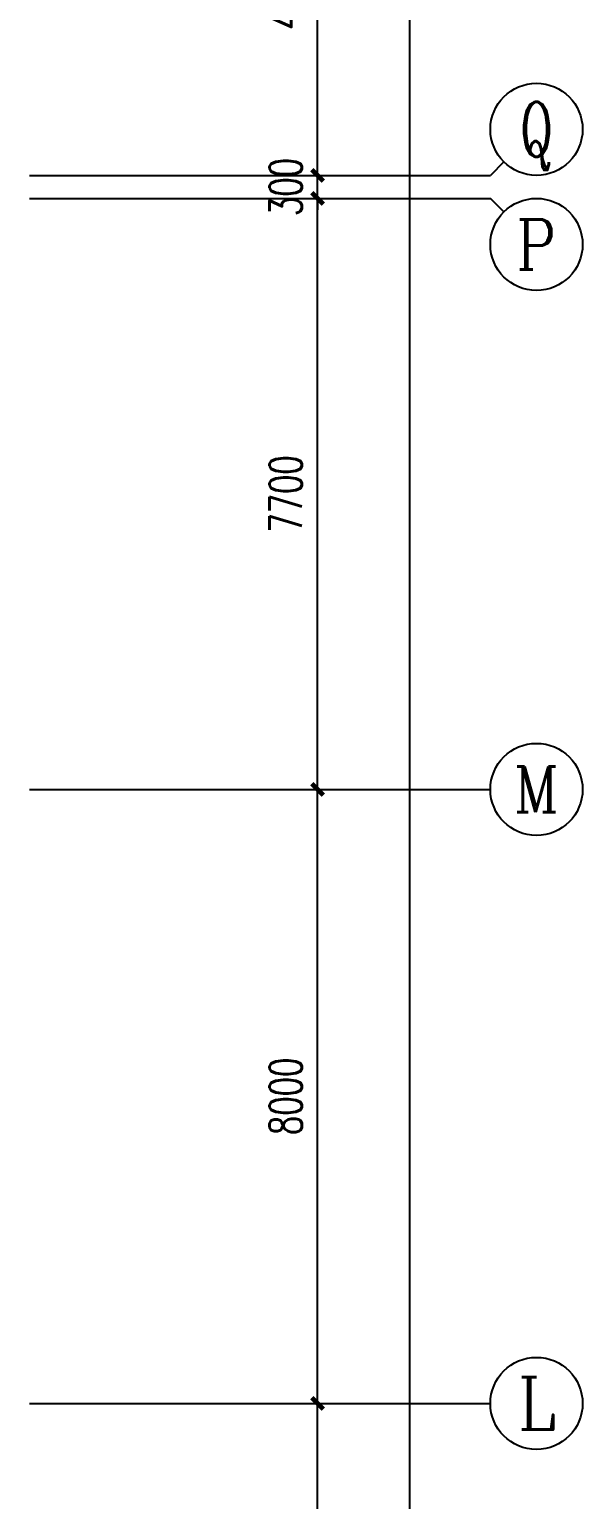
# Model space of a CAD drawing. Extents: x 1725663 to 4653551, y -550461 to 248782.
# Drawn here: x 2395143 to 2402343, y -196924 to -177769 of the extents above; entities that cross this region are included whole.
import ezdxf
from ezdxf.enums import TextEntityAlignment as Align

# ---------------------------------------------------------------- set-up
doc = ezdxf.new("R2010")
doc.units = 0
doc.header["$LTSCALE"] = 1000
for name, color, linetype in [('0-底图', 7, 'Continuous'), ('AXIS', 3, 'Continuous'), ('AXIS_TEXT', 7, 'Continuous')]:
    doc.layers.add(name, color=color, linetype=linetype)
doc.styles.add('_TCH_AXIS', font='COMPLEX', dxfattribs={"bigfont": 'GBCBIG'})
doc.styles.add('A_DIM_T3', font='SIMPLEX', dxfattribs={"width": 0.7, "bigfont": 'HZ'})
doc.styles.add('COMPLEX', font='COMPLEX')
doc.dimstyles.new('_TCH_ARCH&&150', dxfattribs={"dimtxt": 420, "dimasz": 150, "dimexe": 375, "dimexo": 450, "dimgap": 202.5, "dimtad": 1, "dimdec": 0, "dimzin": 0, "dimdsep": 46, "dimtxsty": 'A_DIM_T3', "dimblk": 'ARCHTICK', "dimcen": 0.09, "dimclrt": 7, "dimazin": 2, "dimtfac": 1, "dimtdec": 0, "dimtix": 1, "dimtmove": 2, "dimatfit": 3, "dimfxl": 150, "dimtolj": 1, "dimtzin": 0, "dimarcsym": 0})

# ---------------------------------------------------------------- blocks, each defined once
blk = doc.blocks.new('_ArchTick')
at = {"color": 0, "linetype": 'ByBlock', "const_width": 0.4}
blk.add_lwpolyline([(-0.5, -0.5), (0.5, 0.5)], dxfattribs=at)
blk = doc.blocks.new('*D874')
at = {"layer": 'AXIS', "color": 0, "lineweight": -2, "transparency": 16777216}
for p, q in [((1606457, -86738), (1611332, -86738)), ((1610957, -166338), (1610957, -86738)), ((1606457, -166338), (1611332, -166338))]:
    blk.add_line(p, q, dxfattribs=at)
at = {"layer": 'Defpoints', "color": 0, "transparency": 16777216}
for p in [(1606007, -86738), (1610957, -86738), (1606007, -166338)]:
    blk.add_point(p, dxfattribs=at)
at = {"layer": 'AXIS', "color": 0, "lineweight": -2, "transparency": 16777216, "xscale": 150, "yscale": 150, "zscale": 150}
for p, rotation in [((1610957, -86738), 90), ((1610957, -166338), 270)]:
    blk.add_blockref('_ArchTick', p, dxfattribs=dict(at, rotation=rotation))
at = {"layer": 'AXIS', "color": 7, "transparency": 16777216, "insert": (1610544, -126538), "char_height": 420, "attachment_point": 5, "rotation": 90, "style": 'A_DIM_T3'}
blk.add_mtext('\\A1;79600', dxfattribs=at)
blk = doc.blocks.new('*D883')
at = {"layer": 'AXIS', "color": 0, "lineweight": -2, "transparency": 16777216}
for p, q in [((1606457, -114538), (1610132, -114538)), ((1609757, -122538), (1609757, -114538)), ((1606457, -122538), (1610132, -122538))]:
    blk.add_line(p, q, dxfattribs=at)
at = {"layer": 'Defpoints', "color": 0, "transparency": 16777216}
for p in [(1606007, -114538), (1609757, -114538), (1606007, -122538)]:
    blk.add_point(p, dxfattribs=at)
at = {"layer": 'AXIS', "color": 0, "lineweight": -2, "transparency": 16777216, "xscale": 150, "yscale": 150, "zscale": 150}
for p, rotation in [((1609757, -114538), 90), ((1609757, -122538), 270)]:
    blk.add_blockref('_ArchTick', p, dxfattribs=dict(at, rotation=rotation))
at = {"layer": 'AXIS', "color": 7, "transparency": 16777216, "insert": (1609344, -118538), "char_height": 420, "attachment_point": 5, "rotation": 90, "style": 'A_DIM_T3'}
blk.add_mtext('\\A1;8000', dxfattribs=at)
blk = doc.blocks.new('*D884')
at = {"layer": 'AXIS', "color": 0, "lineweight": -2, "transparency": 16777216}
for p, q in [((1606457, -106538), (1610132, -106538)), ((1609757, -114538), (1609757, -106538)), ((1606457, -114538), (1610132, -114538))]:
    blk.add_line(p, q, dxfattribs=at)
at = {"layer": 'Defpoints', "color": 0, "transparency": 16777216}
for p in [(1606007, -106538), (1609757, -106538), (1606007, -114538)]:
    blk.add_point(p, dxfattribs=at)
at = {"layer": 'AXIS', "color": 0, "lineweight": -2, "transparency": 16777216, "xscale": 150, "yscale": 150, "zscale": 150}
for p, rotation in [((1609757, -106538), 90), ((1609757, -114538), 270)]:
    blk.add_blockref('_ArchTick', p, dxfattribs=dict(at, rotation=rotation))
at = {"layer": 'AXIS', "color": 7, "transparency": 16777216, "insert": (1609344, -110538), "char_height": 420, "attachment_point": 5, "rotation": 90, "style": 'A_DIM_T3'}
blk.add_mtext('\\A1;8000', dxfattribs=at)
blk = doc.blocks.new('*D885')
at = {"layer": 'AXIS', "color": 0, "lineweight": -2, "transparency": 16777216}
for p, q in [((1606457, -98838), (1610132, -98838)), ((1609757, -106538), (1609757, -98838)), ((1606457, -106538), (1610132, -106538))]:
    blk.add_line(p, q, dxfattribs=at)
at = {"layer": 'Defpoints', "color": 0, "transparency": 16777216}
for p in [(1606007, -98838), (1609757, -98838), (1606007, -106538)]:
    blk.add_point(p, dxfattribs=at)
at = {"layer": 'AXIS', "color": 0, "lineweight": -2, "transparency": 16777216, "xscale": 150, "yscale": 150, "zscale": 150}
for p, rotation in [((1609757, -98838), 90), ((1609757, -106538), 270)]:
    blk.add_blockref('_ArchTick', p, dxfattribs=dict(at, rotation=rotation))
at = {"layer": 'AXIS', "color": 7, "transparency": 16777216, "insert": (1609344, -102688), "char_height": 420, "attachment_point": 5, "rotation": 90, "style": 'A_DIM_T3'}
blk.add_mtext('\\A1;7700', dxfattribs=at)
blk = doc.blocks.new('*D886')
at = {"layer": 'AXIS', "color": 0, "lineweight": -2, "transparency": 16777216}
for p, q in [((1609757, -98538), (1609757, -98388)), ((1606457, -98538), (1610132, -98538)), ((1609757, -98838), (1609757, -98538)), ((1606457, -98838), (1610132, -98838)), ((1609757, -98838), (1609757, -98988))]:
    blk.add_line(p, q, dxfattribs=at)
at = {"layer": 'Defpoints', "color": 0, "transparency": 16777216}
for p in [(1606007, -98538), (1609757, -98538), (1606007, -98838)]:
    blk.add_point(p, dxfattribs=at)
at = {"layer": 'AXIS', "color": 0, "lineweight": -2, "transparency": 16777216, "xscale": 150, "yscale": 150, "zscale": 150}
for p, rotation in [((1609757, -98538), 270), ((1609757, -98838), 90)]:
    blk.add_blockref('_ArchTick', p, dxfattribs=dict(at, rotation=rotation))
at = {"layer": 'AXIS', "color": 7, "transparency": 16777216, "insert": (1609344, -98688), "char_height": 420, "attachment_point": 5, "rotation": 90, "style": 'A_DIM_T3'}
blk.add_mtext('\\A1;300', dxfattribs=at)
blk = doc.blocks.new('*D887')
at = {"layer": 'AXIS', "color": 0, "lineweight": -2, "transparency": 16777216}
for p, q in [((1606457, -93738), (1610132, -93738)), ((1609757, -98538), (1609757, -93738)), ((1606457, -98538), (1610132, -98538))]:
    blk.add_line(p, q, dxfattribs=at)
at = {"layer": 'Defpoints', "color": 0, "transparency": 16777216}
for p in [(1606007, -93738), (1609757, -93738), (1606007, -98538)]:
    blk.add_point(p, dxfattribs=at)
at = {"layer": 'AXIS', "color": 0, "lineweight": -2, "transparency": 16777216, "xscale": 150, "yscale": 150, "zscale": 150}
for p, rotation in [((1609757, -93738), 90), ((1609757, -98538), 270)]:
    blk.add_blockref('_ArchTick', p, dxfattribs=dict(at, rotation=rotation))
at = {"layer": 'AXIS', "color": 7, "transparency": 16777216, "insert": (1609344, -96138), "char_height": 420, "attachment_point": 5, "rotation": 90, "style": 'A_DIM_T3'}
blk.add_mtext('\\A1;4800', dxfattribs=at)
blk = doc.blocks.new('*D938')
at = {"layer": 'AXIS', "color": 0, "lineweight": -2, "transparency": 16777216}
for p, q in [((1606457, -86738), (1611332, -86738)), ((1610957, -166338), (1610957, -86738)), ((1606457, -166338), (1611332, -166338))]:
    blk.add_line(p, q, dxfattribs=at)
at = {"layer": 'Defpoints', "color": 0, "transparency": 16777216}
for p in [(1606007, -86738), (1610957, -86738), (1606007, -166338)]:
    blk.add_point(p, dxfattribs=at)
at = {"layer": 'AXIS', "color": 0, "lineweight": -2, "transparency": 16777216, "xscale": 150, "yscale": 150, "zscale": 150}
for p, rotation in [((1610957, -86738), 90), ((1610957, -166338), 270)]:
    blk.add_blockref('_ArchTick', p, dxfattribs=dict(at, rotation=rotation))
at = {"layer": 'AXIS', "color": 7, "transparency": 16777216, "insert": (1610544, -126538), "char_height": 420, "attachment_point": 5, "rotation": 90, "style": 'A_DIM_T3'}
blk.add_mtext('\\A1;79600', dxfattribs=at)
blk = doc.blocks.new('*D947')
at = {"layer": 'AXIS', "color": 0, "lineweight": -2, "transparency": 16777216}
for p, q in [((1606457, -114538), (1610132, -114538)), ((1609757, -122538), (1609757, -114538)), ((1606457, -122538), (1610132, -122538))]:
    blk.add_line(p, q, dxfattribs=at)
at = {"layer": 'Defpoints', "color": 0, "transparency": 16777216}
for p in [(1606007, -114538), (1609757, -114538), (1606007, -122538)]:
    blk.add_point(p, dxfattribs=at)
at = {"layer": 'AXIS', "color": 0, "lineweight": -2, "transparency": 16777216, "xscale": 150, "yscale": 150, "zscale": 150}
for p, rotation in [((1609757, -114538), 90), ((1609757, -122538), 270)]:
    blk.add_blockref('_ArchTick', p, dxfattribs=dict(at, rotation=rotation))
at = {"layer": 'AXIS', "color": 7, "transparency": 16777216, "insert": (1609344, -118538), "char_height": 420, "attachment_point": 5, "rotation": 90, "style": 'A_DIM_T3'}
blk.add_mtext('\\A1;8000', dxfattribs=at)
blk = doc.blocks.new('*D948')
at = {"layer": 'AXIS', "color": 0, "lineweight": -2, "transparency": 16777216}
for p, q in [((1606457, -106538), (1610132, -106538)), ((1609757, -114538), (1609757, -106538)), ((1606457, -114538), (1610132, -114538))]:
    blk.add_line(p, q, dxfattribs=at)
at = {"layer": 'Defpoints', "color": 0, "transparency": 16777216}
for p in [(1606007, -106538), (1609757, -106538), (1606007, -114538)]:
    blk.add_point(p, dxfattribs=at)
at = {"layer": 'AXIS', "color": 0, "lineweight": -2, "transparency": 16777216, "xscale": 150, "yscale": 150, "zscale": 150}
for p, rotation in [((1609757, -106538), 90), ((1609757, -114538), 270)]:
    blk.add_blockref('_ArchTick', p, dxfattribs=dict(at, rotation=rotation))
at = {"layer": 'AXIS', "color": 7, "transparency": 16777216, "insert": (1609344, -110538), "char_height": 420, "attachment_point": 5, "rotation": 90, "style": 'A_DIM_T3'}
blk.add_mtext('\\A1;8000', dxfattribs=at)
blk = doc.blocks.new('*D949')
at = {"layer": 'AXIS', "color": 0, "lineweight": -2, "transparency": 16777216}
for p, q in [((1606457, -98838), (1610132, -98838)), ((1609757, -106538), (1609757, -98838)), ((1606457, -106538), (1610132, -106538))]:
    blk.add_line(p, q, dxfattribs=at)
at = {"layer": 'Defpoints', "color": 0, "transparency": 16777216}
for p in [(1606007, -98838), (1609757, -98838), (1606007, -106538)]:
    blk.add_point(p, dxfattribs=at)
at = {"layer": 'AXIS', "color": 0, "lineweight": -2, "transparency": 16777216, "xscale": 150, "yscale": 150, "zscale": 150}
for p, rotation in [((1609757, -98838), 90), ((1609757, -106538), 270)]:
    blk.add_blockref('_ArchTick', p, dxfattribs=dict(at, rotation=rotation))
at = {"layer": 'AXIS', "color": 7, "transparency": 16777216, "insert": (1609344, -102688), "char_height": 420, "attachment_point": 5, "rotation": 90, "style": 'A_DIM_T3'}
blk.add_mtext('\\A1;7700', dxfattribs=at)
blk = doc.blocks.new('*D950')
at = {"layer": 'AXIS', "color": 0, "lineweight": -2, "transparency": 16777216}
for p, q in [((1609757, -98538), (1609757, -98388)), ((1606457, -98538), (1610132, -98538)), ((1609757, -98838), (1609757, -98538)), ((1606457, -98838), (1610132, -98838)), ((1609757, -98838), (1609757, -98988))]:
    blk.add_line(p, q, dxfattribs=at)
at = {"layer": 'Defpoints', "color": 0, "transparency": 16777216}
for p in [(1606007, -98538), (1609757, -98538), (1606007, -98838)]:
    blk.add_point(p, dxfattribs=at)
at = {"layer": 'AXIS', "color": 0, "lineweight": -2, "transparency": 16777216, "xscale": 150, "yscale": 150, "zscale": 150}
for p, rotation in [((1609757, -98538), 270), ((1609757, -98838), 90)]:
    blk.add_blockref('_ArchTick', p, dxfattribs=dict(at, rotation=rotation))
at = {"layer": 'AXIS', "color": 7, "transparency": 16777216, "insert": (1609344, -98688), "char_height": 420, "attachment_point": 5, "rotation": 90, "style": 'A_DIM_T3'}
blk.add_mtext('\\A1;300', dxfattribs=at)
blk = doc.blocks.new('*D951')
at = {"layer": 'AXIS', "color": 0, "lineweight": -2, "transparency": 16777216}
for p, q in [((1606457, -93738), (1610132, -93738)), ((1609757, -98538), (1609757, -93738)), ((1606457, -98538), (1610132, -98538))]:
    blk.add_line(p, q, dxfattribs=at)
at = {"layer": 'Defpoints', "color": 0, "transparency": 16777216}
for p in [(1606007, -93738), (1609757, -93738), (1606007, -98538)]:
    blk.add_point(p, dxfattribs=at)
at = {"layer": 'AXIS', "color": 0, "lineweight": -2, "transparency": 16777216, "xscale": 150, "yscale": 150, "zscale": 150}
for p, rotation in [((1609757, -93738), 90), ((1609757, -98538), 270)]:
    blk.add_blockref('_ArchTick', p, dxfattribs=dict(at, rotation=rotation))
at = {"layer": 'AXIS', "color": 7, "transparency": 16777216, "insert": (1609344, -96138), "char_height": 420, "attachment_point": 5, "rotation": 90, "style": 'A_DIM_T3'}
blk.add_mtext('\\A1;4800', dxfattribs=at)
blk = doc.blocks.new('_AXISO')
blk.add_circle((0, 0), 0.5)
at = {"layer": 'AXIS_TEXT', "style": 'COMPLEX', "width": 1.041667}
blk.add_attdef('A', text='', height=0.56, dxfattribs=at).set_placement((-0.25, -0.28), (0.25, -0.28), align=Align.FIT)
blk = doc.blocks.new('*D1002')
at = {"layer": 'AXIS', "color": 0, "lineweight": -2, "transparency": 16777216}
for p, q in [((1606457, -86738), (1611332, -86738)), ((1610957, -166338), (1610957, -86738)), ((1606457, -166338), (1611332, -166338))]:
    blk.add_line(p, q, dxfattribs=at)
at = {"layer": 'Defpoints', "color": 0, "transparency": 16777216}
for p in [(1606007, -86738), (1610957, -86738), (1606007, -166338)]:
    blk.add_point(p, dxfattribs=at)
at = {"layer": 'AXIS', "color": 0, "lineweight": -2, "transparency": 16777216, "xscale": 150, "yscale": 150, "zscale": 150}
for p, rotation in [((1610957, -86738), 90), ((1610957, -166338), 270)]:
    blk.add_blockref('_ArchTick', p, dxfattribs=dict(at, rotation=rotation))
at = {"layer": 'AXIS', "color": 7, "transparency": 16777216, "insert": (1610544, -126538), "char_height": 420, "attachment_point": 5, "rotation": 90, "style": 'A_DIM_T3'}
blk.add_mtext('\\A1;79600', dxfattribs=at)
blk = doc.blocks.new('*D1011')
at = {"layer": 'AXIS', "color": 0, "lineweight": -2, "transparency": 16777216}
for p, q in [((1606457, -114538), (1610132, -114538)), ((1609757, -122538), (1609757, -114538)), ((1606457, -122538), (1610132, -122538))]:
    blk.add_line(p, q, dxfattribs=at)
at = {"layer": 'Defpoints', "color": 0, "transparency": 16777216}
for p in [(1606007, -114538), (1609757, -114538), (1606007, -122538)]:
    blk.add_point(p, dxfattribs=at)
at = {"layer": 'AXIS', "color": 0, "lineweight": -2, "transparency": 16777216, "xscale": 150, "yscale": 150, "zscale": 150}
for p, rotation in [((1609757, -114538), 90), ((1609757, -122538), 270)]:
    blk.add_blockref('_ArchTick', p, dxfattribs=dict(at, rotation=rotation))
at = {"layer": 'AXIS', "color": 7, "transparency": 16777216, "insert": (1609344, -118538), "char_height": 420, "attachment_point": 5, "rotation": 90, "style": 'A_DIM_T3'}
blk.add_mtext('\\A1;8000', dxfattribs=at)
blk = doc.blocks.new('*D1012')
at = {"layer": 'AXIS', "color": 0, "lineweight": -2, "transparency": 16777216}
for p, q in [((1606457, -106538), (1610132, -106538)), ((1609757, -114538), (1609757, -106538)), ((1606457, -114538), (1610132, -114538))]:
    blk.add_line(p, q, dxfattribs=at)
at = {"layer": 'Defpoints', "color": 0, "transparency": 16777216}
for p in [(1606007, -106538), (1609757, -106538), (1606007, -114538)]:
    blk.add_point(p, dxfattribs=at)
at = {"layer": 'AXIS', "color": 0, "lineweight": -2, "transparency": 16777216, "xscale": 150, "yscale": 150, "zscale": 150}
for p, rotation in [((1609757, -106538), 90), ((1609757, -114538), 270)]:
    blk.add_blockref('_ArchTick', p, dxfattribs=dict(at, rotation=rotation))
at = {"layer": 'AXIS', "color": 7, "transparency": 16777216, "insert": (1609344, -110538), "char_height": 420, "attachment_point": 5, "rotation": 90, "style": 'A_DIM_T3'}
blk.add_mtext('\\A1;8000', dxfattribs=at)
blk = doc.blocks.new('*D1013')
at = {"layer": 'AXIS', "color": 0, "lineweight": -2, "transparency": 16777216}
for p, q in [((1606457, -98838), (1610132, -98838)), ((1609757, -106538), (1609757, -98838)), ((1606457, -106538), (1610132, -106538))]:
    blk.add_line(p, q, dxfattribs=at)
at = {"layer": 'Defpoints', "color": 0, "transparency": 16777216}
for p in [(1606007, -98838), (1609757, -98838), (1606007, -106538)]:
    blk.add_point(p, dxfattribs=at)
at = {"layer": 'AXIS', "color": 0, "lineweight": -2, "transparency": 16777216, "xscale": 150, "yscale": 150, "zscale": 150}
for p, rotation in [((1609757, -98838), 90), ((1609757, -106538), 270)]:
    blk.add_blockref('_ArchTick', p, dxfattribs=dict(at, rotation=rotation))
at = {"layer": 'AXIS', "color": 7, "transparency": 16777216, "insert": (1609344, -102688), "char_height": 420, "attachment_point": 5, "rotation": 90, "style": 'A_DIM_T3'}
blk.add_mtext('\\A1;7700', dxfattribs=at)
blk = doc.blocks.new('*D1014')
at = {"layer": 'AXIS', "color": 0, "lineweight": -2, "transparency": 16777216}
for p, q in [((1609757, -98538), (1609757, -98388)), ((1606457, -98538), (1610132, -98538)), ((1609757, -98838), (1609757, -98538)), ((1606457, -98838), (1610132, -98838)), ((1609757, -98838), (1609757, -98988))]:
    blk.add_line(p, q, dxfattribs=at)
at = {"layer": 'Defpoints', "color": 0, "transparency": 16777216}
for p in [(1606007, -98538), (1609757, -98538), (1606007, -98838)]:
    blk.add_point(p, dxfattribs=at)
at = {"layer": 'AXIS', "color": 0, "lineweight": -2, "transparency": 16777216, "xscale": 150, "yscale": 150, "zscale": 150}
for p, rotation in [((1609757, -98538), 270), ((1609757, -98838), 90)]:
    blk.add_blockref('_ArchTick', p, dxfattribs=dict(at, rotation=rotation))
at = {"layer": 'AXIS', "color": 7, "transparency": 16777216, "insert": (1609344, -98688), "char_height": 420, "attachment_point": 5, "rotation": 90, "style": 'A_DIM_T3'}
blk.add_mtext('\\A1;300', dxfattribs=at)
blk = doc.blocks.new('*D1015')
at = {"layer": 'AXIS', "color": 0, "lineweight": -2, "transparency": 16777216}
for p, q in [((1606457, -93738), (1610132, -93738)), ((1609757, -98538), (1609757, -93738)), ((1606457, -98538), (1610132, -98538))]:
    blk.add_line(p, q, dxfattribs=at)
at = {"layer": 'Defpoints', "color": 0, "transparency": 16777216}
for p in [(1606007, -93738), (1609757, -93738), (1606007, -98538)]:
    blk.add_point(p, dxfattribs=at)
at = {"layer": 'AXIS', "color": 0, "lineweight": -2, "transparency": 16777216, "xscale": 150, "yscale": 150, "zscale": 150}
for p, rotation in [((1609757, -93738), 90), ((1609757, -98538), 270)]:
    blk.add_blockref('_ArchTick', p, dxfattribs=dict(at, rotation=rotation))
at = {"layer": 'AXIS', "color": 7, "transparency": 16777216, "insert": (1609344, -96138), "char_height": 420, "attachment_point": 5, "rotation": 90, "style": 'A_DIM_T3'}
blk.add_mtext('\\A1;4800', dxfattribs=at)
blk = doc.blocks.new('ghgd')
at = {"layer": 'AXIS'}
for p, q in [((1612182.7, -98362), (1612007, -98537.8)), ((1606007, -98537.8), (1612007, -98537.8)), ((1606007, -98837.8), (1612007, -98837.8)), ((1612182.7, -99013.5), (1612007, -98837.8)), ((1606007, -106537.8), (1612007, -106537.8)), ((1606007, -114537.8), (1612007, -114537.8))]:
    blk.add_line(p, q, dxfattribs=at)
ref = blk.add_blockref('_AXISO', (1612607, -97937.8), dxfattribs=dict(at, xscale=1200, yscale=1200, zscale=1200))
ref.add_attrib('A', 'Q', dxfattribs={"layer": 'AXIS_TEXT', "height": 715.4, "style": '_TCH_AXIS', "width": 0.807692}).set_placement((1612386.9, -98295.5), (1612827.1, -98295.5), align=Align.FIT)
ref = blk.add_blockref('_AXISO', (1612607, -99437.8), dxfattribs=dict(at, xscale=1200, yscale=1200, zscale=1200))
ref.add_attrib('A', 'P', dxfattribs={"layer": 'AXIS_TEXT', "height": 652.9, "style": '_TCH_AXIS'}).set_placement((1612342.7, -99764.2), (1612871.3, -99764.2), align=Align.FIT)
ref = blk.add_blockref('_AXISO', (1612607, -106537.8), dxfattribs=dict(at, xscale=1200, yscale=1200, zscale=1200))
ref.add_attrib('A', 'M', dxfattribs={"layer": 'AXIS_TEXT', "height": 594, "style": '_TCH_AXIS'}).set_placement((1612310, -106834.7), (1612904, -106834.7), align=Align.FIT)
ref = blk.add_blockref('_AXISO', (1612607, -114537.8), dxfattribs=dict(at, xscale=1200, yscale=1200, zscale=1200))
ref.add_attrib('A', 'L', dxfattribs={"layer": 'AXIS_TEXT', "height": 683.5, "style": '_TCH_AXIS'}).set_placement((1612362.9, -114879.5), (1612851.1, -114879.5), align=Align.FIT)
for p1, p2, distance, picture, middle in [((1606007, -166337.8), (1606007, -86737.8), -4950, '*D874', (1610544.5, -126537.8)), ((1606007, -166337.8), (1606007, -86737.8), -4950, '*D938', (1610544.5, -126537.8)), ((1606007, -166337.8), (1606007, -86737.8), -4950, '*D1002', (1610544.5, -126537.8)), ((1606007, -98537.8), (1606007, -93737.8), -3750, '*D887', (1609344.5, -96137.8)), ((1606007, -98537.8), (1606007, -93737.8), -3750, '*D951', (1609344.5, -96137.8)), ((1606007, -98537.8), (1606007, -93737.8), -3750, '*D1015', (1609344.5, -96137.8)), ((1606007, -98837.8), (1606007, -98537.8), -3750, '*D886', (1609344.5, -98687.8)), ((1606007, -98837.8), (1606007, -98537.8), -3750, '*D950', (1609344.5, -98687.8)), ((1606007, -98837.8), (1606007, -98537.8), -3750, '*D1014', (1609344.5, -98687.8)), ((1606007, -106537.8), (1606007, -98837.8), -3750, '*D885', (1609344.5, -102687.8)), ((1606007, -106537.8), (1606007, -98837.8), -3750, '*D949', (1609344.5, -102687.8)), ((1606007, -106537.8), (1606007, -98837.8), -3750, '*D1013', (1609344.5, -102687.8)), ((1606007, -114537.8), (1606007, -106537.8), -3750, '*D884', (1609344.5, -110537.8)), ((1606007, -114537.8), (1606007, -106537.8), -3750, '*D948', (1609344.5, -110537.8)), ((1606007, -114537.8), (1606007, -106537.8), -3750, '*D1012', (1609344.5, -110537.8)), ((1606007, -122537.8), (1606007, -114537.8), -3750, '*D883', (1609344.5, -118537.8)), ((1606007, -122537.8), (1606007, -114537.8), -3750, '*D947', (1609344.5, -118537.8)), ((1606007, -122537.8), (1606007, -114537.8), -3750, '*D1011', (1609344.5, -118537.8))]:
    dim = blk.add_aligned_dim(p1=p1, p2=p2, distance=distance, dimstyle='_TCH_ARCH&&150', dxfattribs=at)
    dim.commit()
    dim.dimension.update_dxf_attribs({"geometry": picture, "text_midpoint": middle})

msp = doc.modelspace()

# ---------------------------------------------------------------- block references
at = {"layer": '0-底图'}
msp.add_blockref('ghgd', (789136, -81133), dxfattribs=at)

doc.saveas('drawing.dxf')
